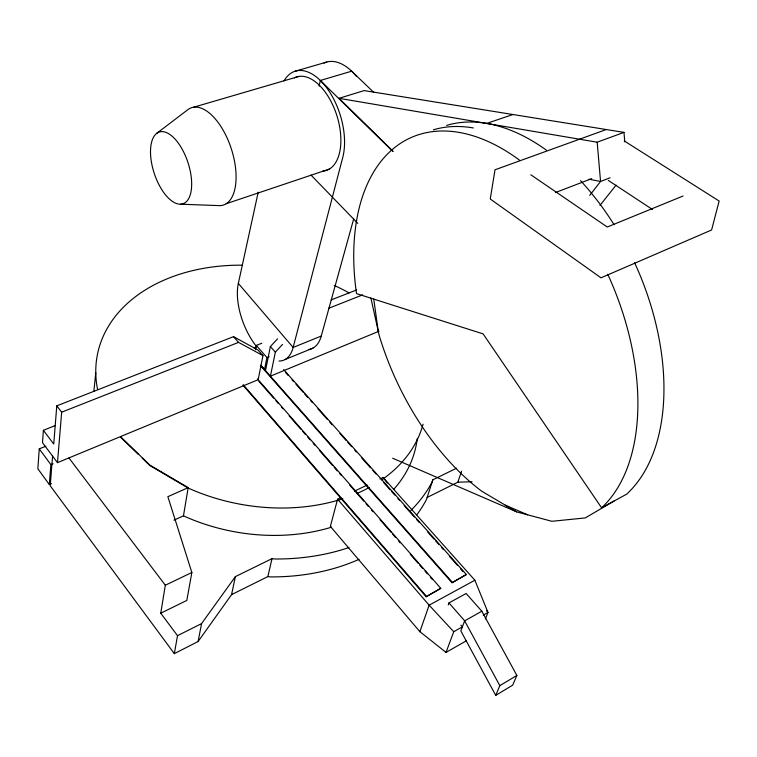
<?xml version="1.0" encoding="UTF-8"?>
<svg xmlns="http://www.w3.org/2000/svg" width="757" height="757" viewBox="0 0 757 757"><rect width="100%" height="100%" fill="white"/><g stroke="black" fill="none" stroke-linecap="round" stroke-linejoin="round"><path stroke-width="1.14" d="M45.846 446.223L39.26 448.844L37.85 468.772L49.309 484.546L51.495 483.647M43.386 430.307L42.487 442.675L57.485 462.65L258.165 379.711L262.963 355.61L257.995 350.008L233.516 336.666L56.784 405.847L53.747 444.037L43.386 430.307L55.431 425.51M49.309 484.546L50.88 464.675L39.26 448.844M52.612 455.629L50.217 485.776L174.328 653.632L198.097 641.529L231.585 594.614L235.37 576.626L272.018 558.657L275.018 558.997A191.322 139.714 10.8 0 0 348.968 547.529M57.485 462.65L61.667 412.177L56.784 405.847M93.859 391.483L95.761 372.699M174.328 653.632L177.517 635.681L160.749 613.208L165.319 585.227L68.982 458.013M173.987 520.163L183.459 515.848L188.2 487.631L149.924 465.139L120.609 436.751M188.2 487.631L167.865 496.687L191.852 572.491L186.818 600.424L160.749 613.208M198.097 641.529L201.57 623.598L235.37 576.626M255.459 349.762L256.301 345.41L261.79 343.262M256.301 345.41L266.947 357.559L264.534 369.511L260.768 365.177M265.508 370.618L270.381 346.555L277.535 338.862M282.541 344.407L275.359 352.119L270.41 376.172L379.039 331.206M319.104 86.241L320.343 80.479L351.645 71.186L373.807 92.42M256.159 346.044A48.808 24.025 68.7 0 1 238.341 283.411L258.203 192.212M231.585 594.614L267.846 576.597L272.018 558.657M340.764 497.699L337.584 499.223L330.364 526.399L419.889 631.688L446.034 652.392L466.426 640.763M308.951 349.507A48.24 24.489 68.7 0 0 321.252 336.051L353.708 218.82M456.575 468.186L432.824 479.834L426.494 499.459A189.193 139.742 10.7 0 1 416.842 514.779M432.824 479.834L432.19 481.831A191.322 139.714 10.8 0 1 410.824 510.511M427.128 497.463L457.843 482.2L461.571 471.223M243.054 385.304L426.115 596.743L440.782 588.35L257.465 378.916M419.889 631.688L429.134 605.174L474.876 580.231L487.972 612.432L485.417 618.952M440.782 588.35L426.115 596.743M260.872 366.095L452.005 582.739L466.35 574.535L283.582 369.548M448.258 604.919L448.986 602.913L466.151 593.488L481.821 611.211L516.861 675.443L512.678 685.151L495.731 695.38L460.843 630.95L464.656 620.854L481.821 611.211M466.35 574.535L452.005 582.739M446.034 652.392L453.736 631.716L462.395 626.843L460.909 625.14M495.731 695.38L499.819 685.662L516.861 675.443M589.731 195.391L600.556 181.472L610.114 177.791M599.96 205.431L616.094 185.096M156.576 133.459L187.67 109.812A51.202 24.99 71.9 0 1 230.932 147.643A51.202 24.99 71.9 0 1 220.013 205.649L180.62 204.201A37.784 17.714 71.7 0 1 150.52 150.454A37.784 17.714 71.7 0 1 182.096 149.053A37.784 17.714 71.7 0 1 180.62 204.201M614.173 500.964L585.237 517.93L551.881 521.289L516.596 511.864L392.665 458.231M483.269 615.081L487.972 612.432L486.524 610.577M519.397 160.058A209.954 124.81 66.3 0 0 356.509 293.612L483.108 333.884L601.597 507.805L626.597 494.207A207.484 126.296 66.2 0 0 634.64 262.802M177.517 635.681L201.57 623.598M354.513 491.123L367.211 485.048M379.91 478.973L383.08 477.449L474.876 580.231M165.319 585.227L191.852 572.491M683.069 196.006L607.275 227.024L530.827 174.782M285.124 359.509L312.991 348.097M321.252 336.051L293.139 347.454A48.808 24.025 68.7 0 1 279.011 361.051M50.88 464.675L53.066 463.786M254.134 347.908L256.273 347.047M266.947 357.559L269.142 356.689M328.614 308.326L362.65 294.87M61.667 412.177L238.55 342.382L262.963 355.61M331.206 299.895L356.452 289.997M555.383 192.571L591.728 178.652M392.987 151.258L339.013 98.315L597.178 142.212L623.995 132.38L624.752 141.805M606.262 129.532L494.993 169.795L490.262 199.006L600.992 277.819L711.599 229.977L719.15 201.04L624.241 140.925M486.675 123.419L512.924 114.525M226.22 203.709L329.446 169.029M339.013 98.315L364.155 90.594L623.995 132.38M193.688 107.21L298.873 76.429M295.041 71.253L326.816 62.027M457.843 482.2L472.037 481.755M267.846 576.597L270.817 576.919A189.193 139.742 10.7 0 0 359.064 559.328M588.993 179.22L600.556 181.472L597.178 142.212M505.279 505.156L527.667 514.826M516.596 511.864L481.66 491.17A208.714 125.567 66.2 0 1 379.134 335.256L370.883 297.946M608.373 180.45L652.468 209.5M120.552 437.158L138.143 454.191M142.335 458.25L149.867 465.546L188.133 488.038A166.597 119.407 10.9 0 0 342.845 498.74M320.343 80.479L392.864 151.428M310.957 175.028L357.787 223.353M453.736 631.716L429.134 605.174L337.584 499.223M270.381 346.555L275.359 352.119M285.805 372.775L288.162 375.415M292.079 379.815L293.65 381.575M295.996 384.215L303.055 392.135M304.626 393.895L307.758 397.406M310.89 400.926L312.461 402.686M317.949 408.846L327.355 419.397M329.711 422.037L332.068 424.677M339.902 433.477L346.176 440.517M347.747 442.277L351.664 446.668M354.806 450.188L356.367 451.948M361.855 458.108L370.485 467.779M372.832 470.419L375.974 473.939M383.808 482.739L390.082 489.779M391.653 491.53L394.785 495.05M397.927 498.57L399.488 500.33M404.2 505.61L414.391 517.04M416.738 519.681L419.094 522.321M427.714 532.001L433.988 539.041M435.559 540.791L438.691 544.311M441.833 547.831L443.403 549.591M449.667 556.632L457.512 565.422M460.644 568.942L463 571.582M260.995 365.499L452.213 582.171M233.516 336.666L238.55 342.382M258.903 381.282L273.656 398.144M275.983 400.803L278.311 403.462M281.415 407.011L282.967 408.789M289.183 415.886L300.822 429.2M302.374 430.97L305.487 434.527M307.815 437.186L310.143 439.845M313.247 443.394L314.798 445.173M319.454 450.5L332.654 465.583M334.206 467.353L337.319 470.901M339.647 473.57L341.199 475.339M349.734 485.105L363.71 501.077M366.038 503.736L368.375 506.405M371.479 509.953L373.031 511.723M380.014 519.709L390.886 532.133M392.438 533.912L395.542 537.461M398.655 541.009L400.207 542.778M410.294 554.313L418.063 563.189M419.615 564.968L422.718 568.516M425.046 571.175L427.374 573.844M430.487 577.392L432.039 579.162M448.986 602.913L464.656 620.854L499.819 685.662M243.177 384.707L426.314 596.175M238.341 283.411L293.139 347.454L342.77 157.371A54.93 29.835 72.5 0 0 326.078 86.989A54.93 29.835 72.5 0 0 284.045 80.914M383.08 477.449L387.423 483.032M373.75 299.072L378.254 331.263M417.221 438.7A163.824 119.511 10.8 0 1 393.621 489.476M331.547 527.175A163.824 119.511 10.8 0 1 183.459 515.848M423.068 424.194A166.597 119.407 10.9 0 1 381.537 479.976M369.321 487.451A166.597 119.407 10.9 0 1 356.774 493.517M97.606 389.533A166.597 119.407 10.9 0 1 242.505 265.187M334.291 285.465A166.597 119.407 10.9 0 1 349.204 292.968M323.987 63.077A54.22 30.327 72.7 0 1 356.206 76.107M294.435 77.876A49.044 26.637 72.5 0 1 337.177 116.559A49.044 26.637 72.5 0 1 322.832 171.11M446.573 125.397A207.484 126.296 66.2 0 1 546.516 150.255M580.524 180.649A207.484 126.296 66.2 0 1 614.012 224.602M607.776 274.299A209.954 124.81 66.3 0 1 601.597 507.805M433.392 129.807A208.714 125.567 66.2 0 1 473.324 127.952"/></g></svg>
